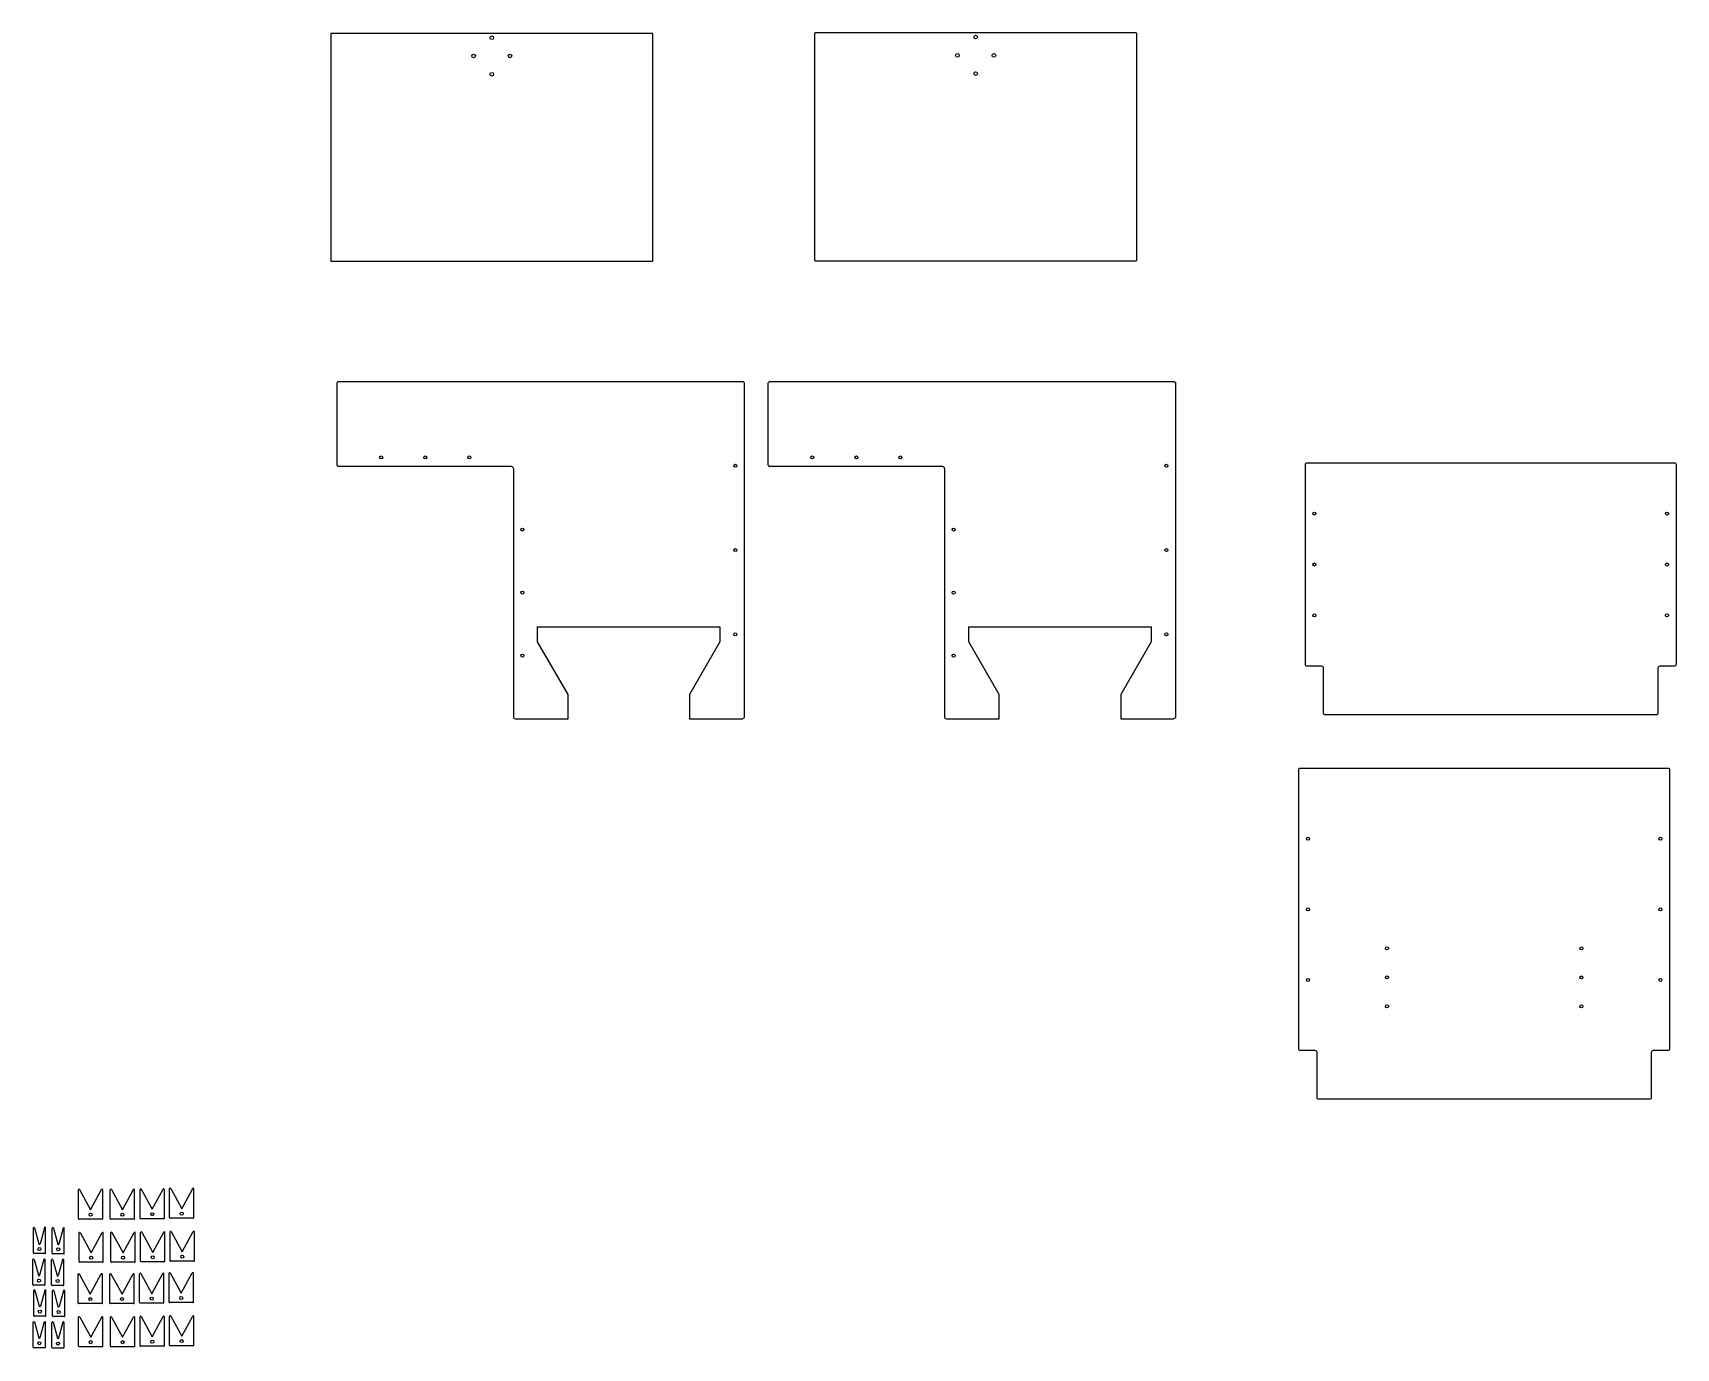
# Model space of a CAD drawing. Header units: inches. Extents: x 32 to 9114, y 33 to 2612.
# Drawn here: x 6410 to 9114, y 378 to 2543 of the extents above; entities that cross this region are included whole.
import ezdxf

# ---------------------------------------------------------------- set-up
doc = ezdxf.new("R2010")
doc.units = ezdxf.units.IN
doc.header["$MEASUREMENT"] = 0

msp = doc.modelspace()

# ---------------------------------------------------------------- linework, layer by layer
for p, q in [((7429, 2542), (6901, 2542)), ((7696.1, 2542), (7696.1, 2169)), ((8225.1, 2543), (7697.1, 2543)), ((8226.1, 2169), (8226.1, 2542)), ((6900, 2541), (6900, 2168)), ((7430, 2168), (7430, 2541)), ((6901, 2167), (7429, 2167)), ((7697.1, 2168), (8225.1, 2168)), ((6485, 591.4), (6485, 638.8)), ((6486.9, 639.2), (6505, 606)), ((6505, 606), (6523.1, 639.2)), ((6525, 591.4), (6525, 638.8)), ((6537.4, 591.4), (6537.4, 638.8)), ((6539.3, 639.2), (6557.4, 606)), ((6557.4, 606), (6575.5, 639.2)), ((6577.4, 591.4), (6577.4, 638.8)), ((6586.3, 592.2), (6586.3, 639.5)), ((6588.2, 640), (6606.3, 606.8)), ((6606.3, 606.8), (6624.5, 640)), ((6626.3, 592.2), (6626.3, 639.5)), ((6634.8, 593.1), (6634.8, 640.4)), ((6636.7, 640.9), (6654.8, 607.6)), ((6654.8, 607.6), (6672.9, 640.9)), ((6674.8, 593.1), (6674.8, 640.4)), ((6410.8, 534.9), (6410.8, 576.2)), ((6412.8, 576.4), (6419.9, 550.2)), ((6428.9, 576.4), (6421.8, 550.2)), ((6430.8, 534.9), (6430.8, 576.2)), ((6441.7, 534.4), (6441.7, 575.6)), ((6443.7, 575.9), (6450.8, 549.6)), ((6459.8, 575.9), (6452.7, 549.6)), ((6461.7, 534.4), (6461.7, 575.6)), ((6485.9, 520.6), (6485.9, 567.9)), ((6524, 590.4), (6486, 590.4)), ((6487.7, 568.4), (6505.9, 535.1)), ((6505.9, 535.1), (6524, 568.4)), ((6525.9, 520.6), (6525.9, 567.9)), ((6538.3, 520.6), (6538.3, 567.9)), ((6576.4, 590.4), (6538.4, 590.4)), ((6540.1, 568.4), (6558.3, 535.1)), ((6558.3, 535.1), (6576.4, 568.4)), ((6578.3, 520.6), (6578.3, 567.9)), ((6587.2, 521.3), (6587.2, 568.7)), ((6625.3, 591.2), (6587.3, 591.2)), ((6589.1, 569.1), (6607.2, 535.9)), ((6607.2, 535.9), (6625.3, 569.1)), ((6627.2, 521.3), (6627.2, 568.7)), ((6635.7, 522.2), (6635.7, 569.5)), ((6673.8, 592.1), (6635.8, 592.1)), ((6637.5, 570), (6655.7, 536.7)), ((6655.7, 536.7), (6673.8, 570)), ((6675.7, 522.2), (6675.7, 569.5)), ((6410, 482.8), (6410, 524.1)), ((6429.8, 533.9), (6411.8, 533.9)), ((6411.9, 524.4), (6419, 498.1)), ((6428, 524.4), (6420.9, 498.1)), ((6430, 482.8), (6430, 524.1)), ((6440.8, 482.3), (6440.8, 523.6)), ((6460.7, 533.4), (6442.7, 533.4)), ((6442.8, 523.8), (6449.9, 497.6)), ((6458.9, 523.8), (6451.8, 497.6)), ((6460.8, 482.3), (6460.8, 523.6)), ((6524.9, 519.6), (6486.9, 519.6)), ((6577.3, 519.6), (6539.3, 519.6)), ((6626.2, 520.3), (6588.2, 520.3)), ((6674.7, 521.2), (6636.7, 521.2)), ((6484.3, 452.5), (6484.3, 499.8)), ((6486.1, 500.3), (6504.3, 467.1)), ((6504.3, 467.1), (6522.4, 500.3)), ((6524.3, 452.5), (6524.3, 499.8)), ((6536.7, 452.5), (6536.7, 499.8)), ((6538.5, 500.3), (6556.7, 467.1)), ((6556.7, 467.1), (6574.8, 500.3)), ((6576.7, 452.5), (6576.7, 499.8)), ((6585.6, 453.3), (6585.6, 500.6)), ((6587.5, 501.1), (6605.6, 467.8)), ((6605.6, 467.8), (6623.7, 501.1)), ((6625.6, 453.3), (6625.6, 500.6)), ((6634.1, 454.2), (6634.1, 501.5)), ((6635.9, 502), (6654.1, 468.7)), ((6654.1, 468.7), (6672.2, 502)), ((6674.1, 454.2), (6674.1, 501.5)), ((6429, 481.8), (6411, 481.8)), ((6411.4, 431.8), (6411.4, 473.1)), ((6413.4, 473.4), (6420.4, 447.1)), ((6429.4, 473.4), (6422.4, 447.1)), ((6431.4, 431.8), (6431.4, 473.1)), ((6459.8, 481.3), (6441.8, 481.3)), ((6442.3, 431.3), (6442.3, 472.6)), ((6444.2, 472.8), (6451.3, 446.6)), ((6460.3, 472.8), (6453.2, 446.6)), ((6462.3, 431.3), (6462.3, 472.6)), ((6523.3, 451.5), (6485.3, 451.5)), ((6575.7, 451.5), (6537.7, 451.5)), ((6624.6, 452.3), (6586.6, 452.3)), ((6673.1, 453.2), (6635.1, 453.2)), ((6410.5, 379.8), (6410.5, 421)), ((6430.4, 430.8), (6412.4, 430.8)), ((6412.5, 421.3), (6419.6, 395.1)), ((6428.6, 421.3), (6421.5, 395.1)), ((6430.5, 379.8), (6430.5, 421)), ((6441.4, 379.3), (6441.4, 420.5)), ((6461.3, 430.3), (6443.3, 430.3)), ((6443.4, 420.8), (6450.5, 394.5)), ((6459.5, 420.8), (6452.4, 394.5)), ((6461.4, 379.3), (6461.4, 420.5)), ((6485.1, 381.6), (6485.1, 429)), ((6487, 429.4), (6505.1, 396.2)), ((6505.1, 396.2), (6523.2, 429.4)), ((6525.1, 381.6), (6525.1, 429)), ((6537.5, 381.6), (6537.5, 429)), ((6539.4, 429.4), (6557.5, 396.2)), ((6557.5, 396.2), (6575.6, 429.4)), ((6577.5, 381.6), (6577.5, 429)), ((6586.4, 382.4), (6586.4, 429.7)), ((6588.3, 430.2), (6606.4, 397)), ((6606.4, 397), (6624.5, 430.2)), ((6626.4, 382.4), (6626.4, 429.7)), ((6634.9, 383.3), (6634.9, 430.6)), ((6636.8, 431.1), (6654.9, 397.8)), ((6654.9, 397.8), (6673, 431.1)), ((6674.9, 383.3), (6674.9, 430.6)), ((6429.5, 378.8), (6411.5, 378.8)), ((6524.1, 380.6), (6486.1, 380.6)), ((6576.5, 380.6), (6538.5, 380.6)), ((6625.4, 381.4), (6587.4, 381.4)), ((6673.9, 382.3), (6635.9, 382.3)), ((6460.4, 378.3), (6442.4, 378.3))]:
    msp.add_line(p, q)
for points in [[(7200.5, 1826.2, 0.414214), (7197.5, 1829.2), (6913.5, 1829.2, -0.414214), (6910.5, 1832.2), (6910.5, 1966.2, -0.414214), (6913.5, 1969.2), (7577.5, 1969.2, -0.414214), (7580.5, 1966.2), (7580.5, 1417.2, -0.414214), (7577.5, 1414.2)], [(7909.9, 1826.2, 0.414214), (7906.9, 1829.2), (7622.9, 1829.2, -0.414214), (7619.9, 1832.2), (7619.9, 1966.2, -0.414214), (7622.9, 1969.2), (8286.9, 1969.2, -0.414214), (8289.9, 1966.2), (8289.9, 1417.2, -0.414214), (8286.9, 1414.2)], [(7200.5, 1826.2), (7200.5, 1417.2, 0.414214), (7203.5, 1414.2), (7290.5, 1414.2), (7290.5, 1454.2), (7240.5, 1540.8), (7240.5, 1565.4), (7354.6, 1565.4), (7426.3, 1565.4), (7540.5, 1565.4), (7540.5, 1540.8), (7490.5, 1454.2), (7490.5, 1414.2), (7577.5, 1414.2)], [(7909.9, 1826.2), (7909.9, 1417.2, 0.414214), (7912.9, 1414.2), (7999.9, 1414.2), (7999.9, 1454.2), (7949.9, 1540.8), (7949.9, 1565.4), (8064.1, 1565.4), (8135.7, 1565.4), (8249.9, 1565.4), (8249.9, 1540.8), (8199.9, 1454.2), (8199.9, 1414.2), (8286.9, 1414.2)]]:
    msp.add_lwpolyline(points, format="xyb")
for points in [[(8530.6, 1500.5), (8506.6, 1500.5, -0.414214), (8503.6, 1503.5), (8503.6, 1832.5, -0.414214), (8506.6, 1835.5), (9110.6, 1835.5, -0.414214), (9113.6, 1832.5), (9113.6, 1503.5, -0.414214), (9110.6, 1500.5), (9086.6, 1500.5, 0.414214), (9083.6, 1497.5), (9083.6, 1423.5, -0.414214), (9080.6, 1420.5), (8536.6, 1420.5, -0.414214), (8533.6, 1423.5), (8533.6, 1497.5, 0.414214)], [(9102.8, 870.9, -0.414214), (9099.8, 867.9), (9075.8, 867.9, 0.414214), (9072.8, 864.9), (9072.8, 790.9, -0.414214), (9069.8, 787.9), (8525.8, 787.9, -0.414214), (8522.8, 790.9), (8522.8, 864.9, 0.414214), (8519.8, 867.9), (8495.8, 867.9, -0.414214), (8492.8, 870.9), (8492.8, 1329.9, -0.414214), (8495.8, 1332.9), (9099.8, 1332.9, -0.414214), (9102.8, 1329.9)]]:
    msp.add_lwpolyline(points, format="xyb", close=True)
for centre, radius in [((7165, 2534.9), 3), ((7961.1, 2535.9), 3), ((7135, 2504.9), 3), ((7195, 2504.9), 3), ((7931.1, 2505.9), 3), ((7991.1, 2505.9), 3), ((7165, 2474.9), 3), ((7961.1, 2475.9), 3), ((6983, 1844.2), 2.5), ((7055.5, 1844.2), 2.5), ((7128, 1844.2), 2.5), ((7692.4, 1844.2), 2.5), ((7764.9, 1844.2), 2.5), ((7837.4, 1844.2), 2.5), ((7565.5, 1830.5), 2.5), ((8274.9, 1830.5), 2.5), ((8518.6, 1751.8), 2.5), ((9098.6, 1751.8), 2.5), ((7215.5, 1725.5), 2.5), ((7924.9, 1725.5), 2.5), ((7565.5, 1691.7), 2.5), ((8274.9, 1691.7), 2.5), ((8518.6, 1668), 2.5), ((9098.6, 1668), 2.5), ((7215.5, 1621.7), 2.5), ((7924.9, 1621.7), 2.5), ((8518.6, 1584.3), 2.5), ((9098.6, 1584.3), 2.5), ((7565.5, 1553), 2.5), ((8274.9, 1553), 2.5), ((7215.5, 1518), 2.5), ((7924.9, 1518), 2.5), ((8507.8, 1216.7), 2.5), ((9087.8, 1216.7), 2.5), ((8507.8, 1100.4), 2.5), ((9087.8, 1100.4), 2.5), ((8637.8, 1036.2), 2.5), ((8957.8, 1036.2), 2.5), ((8507.8, 984.2), 2.5), ((8637.8, 988.4), 2.5), ((8957.8, 988.4), 2.5), ((9087.8, 984.2), 2.5), ((8637.8, 940.7), 2.5), ((8957.8, 940.7), 2.5), ((6505, 597.9), 2.5), ((6557.4, 597.9), 2.5), ((6606.3, 598.7), 2.5), ((6654.8, 599.6), 2.5), ((6420.8, 541.4), 2.5), ((6451.7, 540.9), 2.5), ((6505.9, 527.1), 2.5), ((6558.3, 527.1), 2.5), ((6607.2, 527.8), 2.5), ((6655.7, 528.7), 2.5), ((6420, 489.3), 2.5), ((6450.8, 488.8), 2.5), ((6504.3, 459), 2.5), ((6556.7, 459), 2.5), ((6605.6, 459.8), 2.5), ((6654.1, 460.7), 2.5), ((6421.4, 438.3), 2.5), ((6452.3, 437.8), 2.5), ((6420.5, 386.3), 2.5), ((6451.4, 385.8), 2.5), ((6505.1, 388.1), 2.5), ((6557.5, 388.1), 2.5), ((6606.4, 388.9), 2.5), ((6654.9, 389.8), 2.5)]:
    msp.add_circle(centre, radius)
for centre, start, end in [((6901, 2541), 90, 180), ((7429, 2541), 0, 90), ((7697.1, 2542), 90, 180), ((8225.1, 2542), 0, 90), ((6901, 2168), 180, 270), ((7429, 2168), 270, 0), ((7697.1, 2169), 180, 270), ((8225.1, 2169), 270, 0), ((6486, 638.8), 28.5783, 180), ((6524, 638.8), 0, 151.4217), ((6538.4, 638.8), 28.5783, 180), ((6576.4, 638.8), 0, 151.4217), ((6587.3, 639.5), 28.5783, 180), ((6625.3, 639.5), 0, 151.4217), ((6635.8, 640.4), 28.5783, 180), ((6673.8, 640.4), 0, 151.4217), ((6411.8, 576.2), 15.0793, 180), ((6429.8, 576.2), 0, 164.9207), ((6442.7, 575.6), 15.0793, 180), ((6460.7, 575.6), 0, 164.9207), ((6486, 591.4), 180, 270), ((6486.9, 567.9), 28.5783, 180), ((6524, 591.4), 270, 0), ((6524.9, 567.9), 0, 151.4217), ((6538.4, 591.4), 180, 270), ((6539.3, 567.9), 28.5783, 180), ((6576.4, 591.4), 270, 0), ((6577.3, 567.9), 0, 151.4217), ((6587.3, 592.2), 180, 270), ((6588.2, 568.7), 28.5783, 180), ((6625.3, 592.2), 270, 0), ((6626.2, 568.7), 0, 151.4217), ((6635.8, 593.1), 180, 270), ((6636.7, 569.5), 28.5783, 180), ((6673.8, 593.1), 270, 0), ((6674.7, 569.5), 0, 151.4217), ((6420.8, 550.4), 195.0793, 344.9207), ((6451.7, 549.9), 195.0793, 344.9207), ((6411, 524.1), 15.0793, 180), ((6411.8, 534.9), 180, 270), ((6429, 524.1), 0, 164.9207), ((6429.8, 534.9), 270, 0), ((6441.8, 523.6), 15.0793, 180), ((6442.7, 534.4), 180, 270), ((6459.8, 523.6), 0, 164.9207), ((6460.7, 534.4), 270, 0), ((6486.9, 520.6), 180, 270), ((6524.9, 520.6), 270, 0), ((6539.3, 520.6), 180, 270), ((6577.3, 520.6), 270, 0), ((6588.2, 521.3), 180, 270), ((6626.2, 521.3), 270, 0), ((6636.7, 522.2), 180, 270), ((6674.7, 522.2), 270, 0), ((6420, 498.4), 195.0793, 344.9207), ((6450.8, 497.8), 195.0793, 344.9207), ((6485.3, 499.8), 28.5783, 180), ((6523.3, 499.8), 0, 151.4217), ((6537.7, 499.8), 28.5783, 180), ((6575.7, 499.8), 0, 151.4217), ((6586.6, 500.6), 28.5783, 180), ((6624.6, 500.6), 0, 151.4217), ((6635.1, 501.5), 28.5783, 180), ((6673.1, 501.5), 0, 151.4217), ((6411, 482.8), 180, 270), ((6412.4, 473.1), 15.0793, 180), ((6429, 482.8), 270, 0), ((6430.4, 473.1), 0, 164.9207), ((6441.8, 482.3), 180, 270), ((6443.3, 472.6), 15.0793, 180), ((6459.8, 482.3), 270, 0), ((6461.3, 472.6), 0, 164.9207), ((6421.4, 447.4), 195.0793, 344.9207), ((6452.3, 446.9), 195.0793, 344.9207), ((6485.3, 452.5), 180, 270), ((6523.3, 452.5), 270, 0), ((6537.7, 452.5), 180, 270), ((6575.7, 452.5), 270, 0), ((6586.6, 453.3), 180, 270), ((6624.6, 453.3), 270, 0), ((6635.1, 454.2), 180, 270), ((6673.1, 454.2), 270, 0), ((6411.5, 421), 15.0793, 180), ((6412.4, 431.8), 180, 270), ((6429.5, 421), 0, 164.9207), ((6430.4, 431.8), 270, 0), ((6442.4, 420.5), 15.0793, 180), ((6443.3, 431.3), 180, 270), ((6460.4, 420.5), 0, 164.9207), ((6461.3, 431.3), 270, 0), ((6486.1, 429), 28.5783, 180), ((6524.1, 429), 0, 151.4217), ((6538.5, 429), 28.5783, 180), ((6576.5, 429), 0, 151.4217), ((6587.4, 429.7), 28.5783, 180), ((6625.4, 429.7), 0, 151.4217), ((6635.9, 430.6), 28.5783, 180), ((6673.9, 430.6), 0, 151.4217), ((6411.5, 379.8), 180, 270), ((6420.5, 395.3), 195.0793, 344.9207), ((6429.5, 379.8), 270, 0), ((6442.4, 379.3), 180, 270), ((6451.4, 394.8), 195.0793, 344.9207), ((6460.4, 379.3), 270, 0), ((6486.1, 381.6), 180, 270), ((6524.1, 381.6), 270, 0), ((6538.5, 381.6), 180, 270), ((6576.5, 381.6), 270, 0), ((6587.4, 382.4), 180, 270), ((6625.4, 382.4), 270, 0), ((6635.9, 383.3), 180, 270), ((6673.9, 383.3), 270, 0)]:
    msp.add_arc(centre, 1, start, end)

doc.saveas('drawing.dxf')
